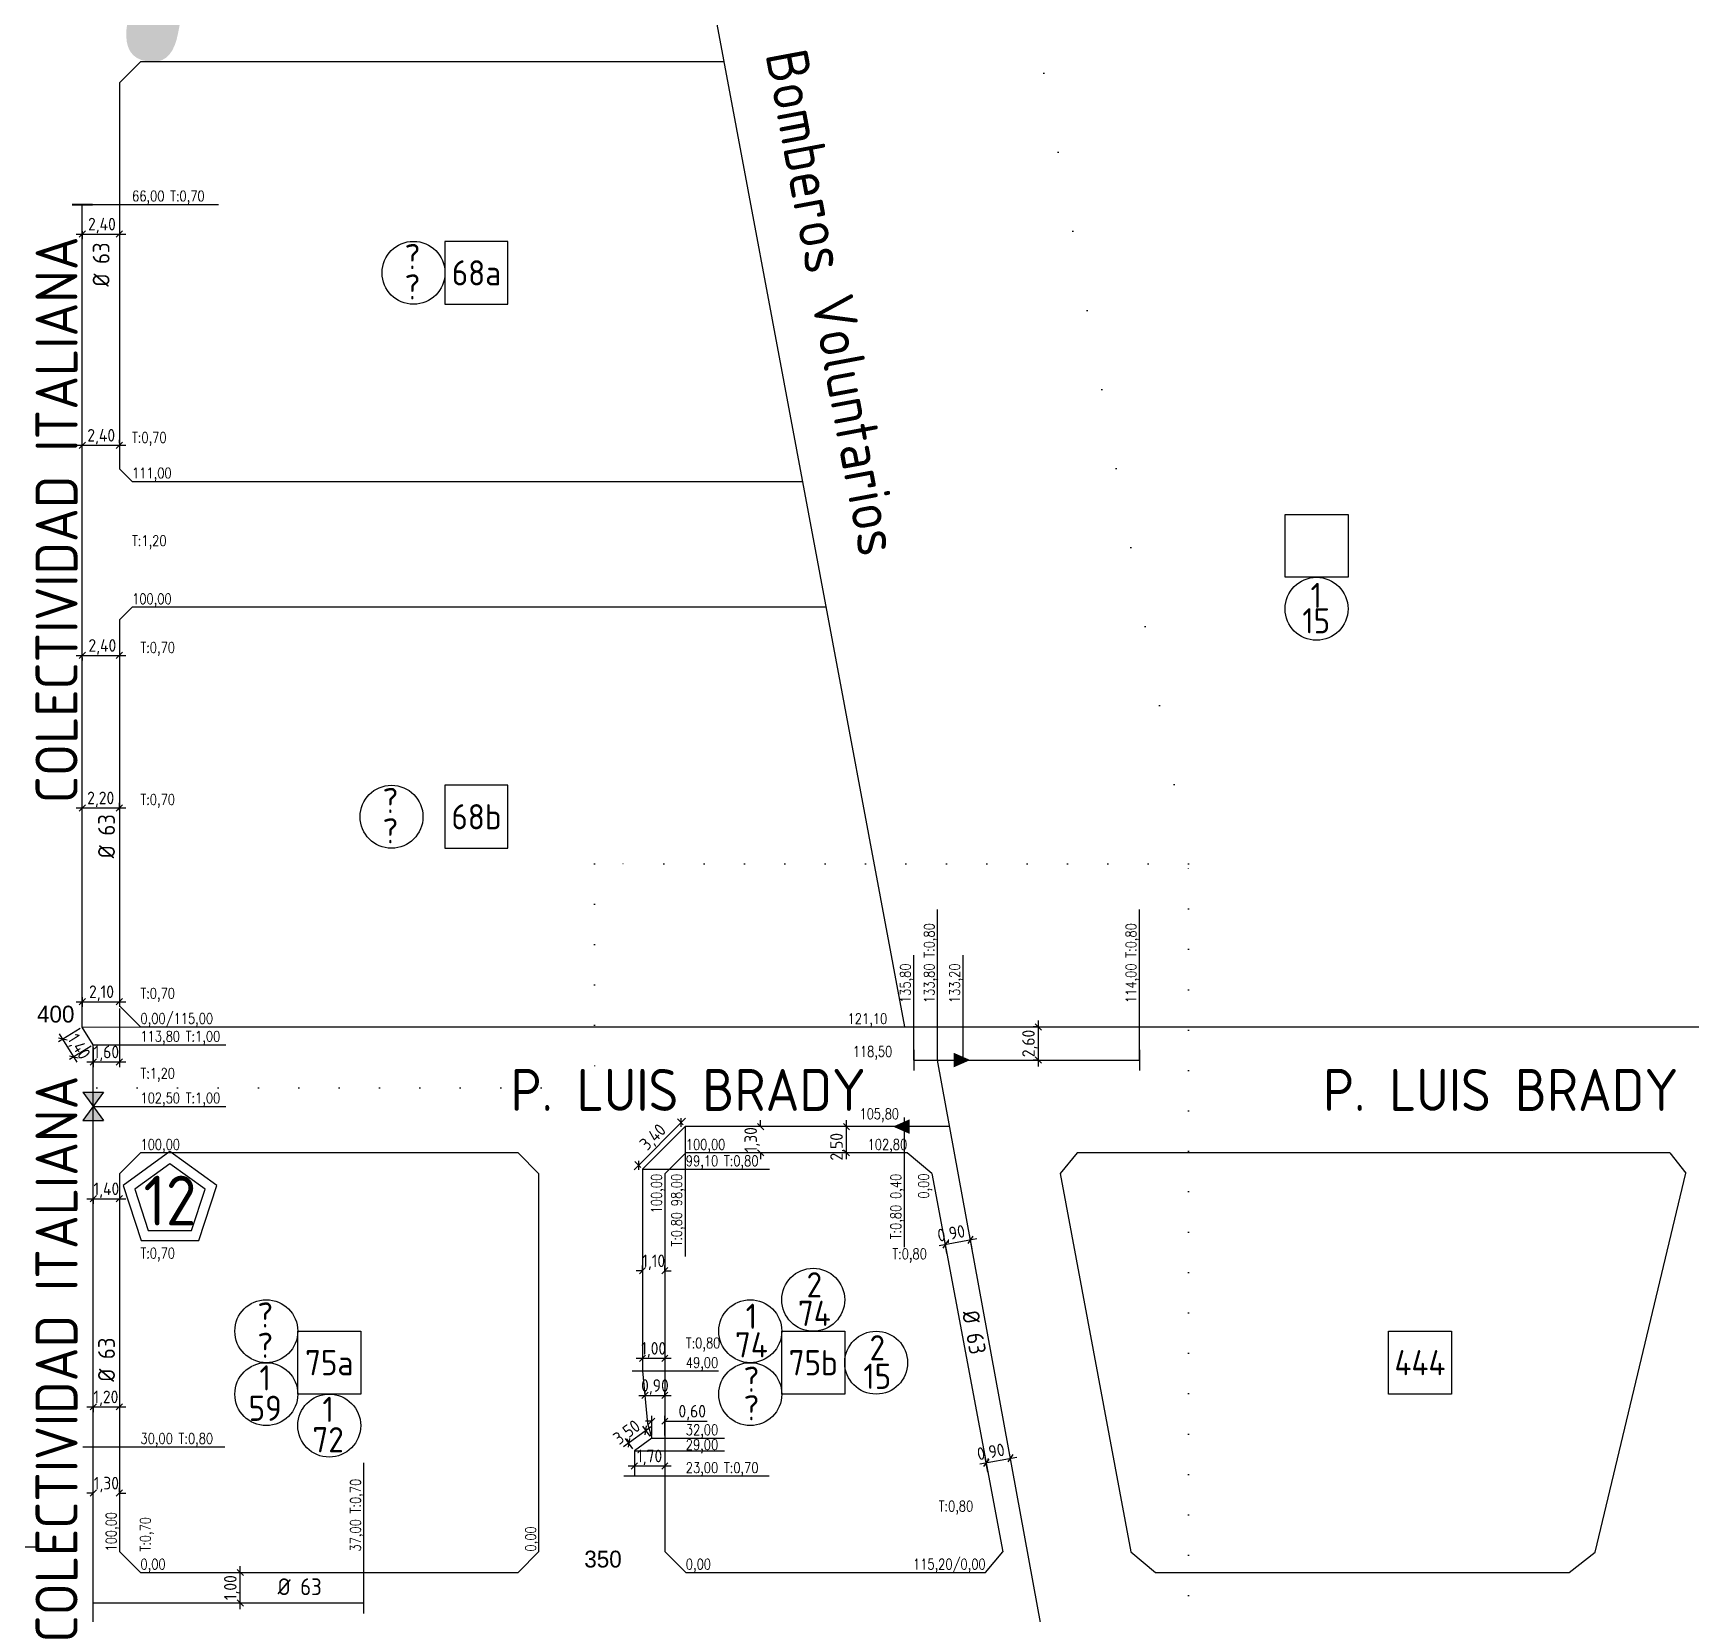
# Model space of a CAD drawing. Extents: x -48 to 13651, y -112 to 3468.
# Drawn here: x 3311.7 to 3706.8, y 1879.3 to 2256 of the extents above; entities that cross this region are included whole.
import ezdxf
from ezdxf.enums import TextEntityAlignment as Align

# ---------------------------------------------------------------- set-up
doc = ezdxf.new("R2010")
doc.units = 0
doc.header["$LTSCALE"] = 6
doc.header["$MEASUREMENT"] = 0
doc.linetypes.add('DOT2', pattern=[3.175, 0, -3.175])
doc.layers.get('0').update_dxf_attribs({"linetype": 'CONTINUOUS'})
doc.layers.get('DEFPOINTS').update_dxf_attribs({"linetype": 'CONTINUOUS'})
for name, color, linetype in [('A50', 40, 'CONTINUOUS'), ('AMPLIACIONES', 2, 'CONTINUOUS'), ('AMPLIACIONES-NUEVAS', 41, 'CONTINUOUS'), ('CAS', 7, 'CONTINUOUS'), ('Caño 110mm', 170, 'CONTINUOUS'), ('Cotas', 7, 'CONTINUOUS'), ('MANZANAS', 7, 'CONTINUOUS'), ('NOMB_CALLES', 4, 'CONTINUOUS'), ('NUMCASA', 12, 'CONTINUOUS'), ('NUMERO-CROQUIS', 13, 'CONTINUOUS'), ('NUMERO-MANZANA', 4, 'CONTINUOUS'), ('PROGRESIVA', 60, 'CONTINUOUS'), ('RADIO', 4, 'DOT2'), ('REDUCCIONES', 13, 'CONTINUOUS'), ('TXTDIAMETRO', 7, 'CONTINUOUS'), ('VALVULAS', 20, 'CONTINUOUS')]:
    doc.layers.add(name, color=color, linetype=linetype)
doc.layers.add('ATENCION', color=7, linetype='CONTINUOUS', plot=False)
doc.styles.add('ABADIMTCONDE', font='isocp.shx')
doc.styles.add('GEOSLAB703LTBT', font='isocp.shx', dxfattribs={"width": 0.9, "height": 8})
doc.styles.add('GOTHICE', font='GOTHICE.shx', dxfattribs={"height": 0.6})
doc.styles.add('ROMANS', font='romans.shx', dxfattribs={"width": 0.8, "height": 2.5})
doc.dimstyles.new('COTA02', dxfattribs={"dimtxt": 3, "dimasz": 1.5, "dimexe": 1.25, "dimexo": 0.625, "dimgap": 0.3, "dimtad": 1, "dimtoh": 1, "dimdsep": 46, "dimlunit": 6, "dimtxsty": 'ABADIMTCONDE', "dimblk1": 'OBLIQUE', "dimblk2": 'OBLIQUE', "dimsah": 1, "dimcen": 2.5, "dimdle": 1.5, "dimclrd": 60, "dimclre": 60, "dimclrt": 256, "dimadec": 0, "dimazin": 0, "dimtfac": 1, "dimtix": 1, "dimtofl": 0, "dimtmove": 0, "dimatfit": 0, "dimldrblk": 'OBLIQUE', "dimfxl": 1, "dimtolj": 1, "dimtzin": 0, "dimarcsym": 0})

# ---------------------------------------------------------------- blocks, each defined once
blk = doc.blocks.new('CUPLARED')
at = {"layer": 'REDUCCIONES'}
blk.add_lwpolyline([(4, 0, 0, 3.5, 0), (0, 0, 3.5, 3.5, 0)], format="xyseb", dxfattribs=at)
blk = doc.blocks.new('D63')
at = {"layer": 'TXTDIAMETRO', "color": 7, "ltscale": 0.1, "style": 'ABADIMTCONDE'}
blk.add_text('Ø 63', height=4, dxfattribs=at).set_placement((0, 0), align=Align.MIDDLE)
blk = doc.blocks.new('_OBLIQUE')
at = {"color": 0, "linetype": 'ByBlock'}
blk.add_line((-0.5, -0.5), (0.5, 0.5), dxfattribs=at)
blk = doc.blocks.new('*D1332')
at = {"layer": 'DEFPOINTS', "color": 0, "transparency": 16777216}
for p in [(3551.29, 2019.15), (3551.89, 2019.15), (3551.89, 2011.26)]:
    blk.add_point(p, dxfattribs=at)
at = {"layer": 'PROGRESIVA', "color": 60, "lineweight": -2, "transparency": 16777216}
for p, q in [((3551.29, 2009.76), (3551.29, 2020.65)), ((3551.27, 2019.15), (3550.04, 2019.15)), ((3551.27, 2011.26), (3550.04, 2011.26))]:
    blk.add_line(p, q, dxfattribs=at)
at = {"layer": 'PROGRESIVA', "color": 60, "lineweight": -2, "transparency": 16777216, "xscale": 1.5, "yscale": 1.5, "zscale": 1.5}
for p, rotation in [((3551.29, 2019.15), 90), ((3551.29, 2011.26), 270)]:
    blk.add_blockref('_OBLIQUE', p, dxfattribs=dict(at, rotation=rotation))
at = {"layer": 'PROGRESIVA', "transparency": 16777216, "insert": (3549.26, 2015.2), "char_height": 3, "attachment_point": 5, "rotation": 90, "style": 'ABADIMTCONDE'}
blk.add_mtext('\\A1;2,60', dxfattribs=at)
blk = doc.blocks.new('*D1333')
at = {"layer": 'DEFPOINTS', "color": 0, "transparency": 16777216}
for p in [(3544.64, 1916.36), (3545.17, 1913.48), (3539.35, 1912.41)]:
    blk.add_point(p, dxfattribs=at)
at = {"layer": 'PROGRESIVA', "color": 60, "lineweight": -2, "transparency": 16777216}
for p, q in [((3537.35, 1915.03), (3546.11, 1916.63)), ((3539.24, 1913.03), (3538.6, 1916.53)), ((3545.05, 1914.09), (3544.41, 1917.59))]:
    blk.add_line(p, q, dxfattribs=at)
at = {"layer": 'PROGRESIVA', "color": 60, "lineweight": -2, "transparency": 16777216, "xscale": 1.5, "yscale": 1.5, "zscale": 1.5}
for p, rotation in [((3544.64, 1916.36), 10.37720282394019), ((3538.83, 1915.3), 190.3772028239402)]:
    blk.add_blockref('_OBLIQUE', p, dxfattribs=dict(at, rotation=rotation))
at = {"layer": 'PROGRESIVA', "transparency": 16777216, "insert": (3540, 1917.57), "char_height": 3, "attachment_point": 5, "rotation": 10.3772, "style": 'ABADIMTCONDE'}
blk.add_mtext('\\A1;0,90', dxfattribs=at)
blk = doc.blocks.new('*D1334')
at = {"layer": 'DEFPOINTS', "color": 0, "transparency": 16777216}
for p in [(3535.1, 1968.43), (3529.6, 1964.55), (3535.61, 1965.65)]:
    blk.add_point(p, dxfattribs=at)
at = {"layer": 'PROGRESIVA', "color": 60, "lineweight": -2, "transparency": 16777216}
for p, q in [((3527.61, 1967.05), (3536.58, 1968.7)), ((3529.48, 1965.16), (3528.86, 1968.55)), ((3535.5, 1966.27), (3534.88, 1969.66))]:
    blk.add_line(p, q, dxfattribs=at)
at = {"layer": 'PROGRESIVA', "color": 60, "lineweight": -2, "transparency": 16777216, "xscale": 1.5, "yscale": 1.5, "zscale": 1.5}
for p, rotation in [((3529.09, 1967.32), 190.377202823946), ((3535.1, 1968.43), 10.37720282394603)]:
    blk.add_blockref('_OBLIQUE', p, dxfattribs=dict(at, rotation=rotation))
at = {"layer": 'PROGRESIVA', "transparency": 16777216, "insert": (3530.55, 1969.65), "char_height": 3, "attachment_point": 5, "rotation": 10.3772, "style": 'ABADIMTCONDE'}
blk.add_mtext('\\A1;0,90', dxfattribs=at)
blk = doc.blocks.new('*D1535')
at = {"layer": 'DEFPOINTS', "color": 0, "transparency": 16777216}
for p in [(3325.98, 1907.69), (3332.23, 1908.07), (3332.23, 1907.69)]:
    blk.add_point(p, dxfattribs=at)
at = {"layer": 'PROGRESIVA', "color": 60, "lineweight": -2, "transparency": 16777216}
for p, q in [((3325.98, 1908.31), (3325.98, 1909.32)), ((3332.23, 1908.31), (3332.23, 1909.32)), ((3325.98, 1908.07), (3324.48, 1908.07)), ((3332.23, 1908.07), (3333.73, 1908.07))]:
    blk.add_line(p, q, dxfattribs=at)
at = {"layer": 'PROGRESIVA', "color": 60, "lineweight": -2, "transparency": 16777216, "xscale": 1.5, "yscale": 1.5, "zscale": 1.5}
blk.add_blockref('_OBLIQUE', (3325.98, 1908.07), dxfattribs=at)
at = {"layer": 'PROGRESIVA', "color": 60, "lineweight": -2, "transparency": 16777216, "xscale": 1.5, "yscale": 1.5, "zscale": 1.5, "rotation": 180}
blk.add_blockref('_OBLIQUE', (3332.23, 1908.07), dxfattribs=at)
at = {"layer": 'PROGRESIVA', "transparency": 16777216, "insert": (3329.11, 1910.09), "char_height": 3, "attachment_point": 5, "style": 'ABADIMTCONDE'}
blk.add_mtext('\\A1;1,30', dxfattribs=at)
blk = doc.blocks.new('*D1566')
at = {"layer": 'DEFPOINTS', "color": 0, "transparency": 16777216}
for p in [(3360.06, 1889.15), (3361.02, 1889.15), (3360.06, 1881.91)]:
    blk.add_point(p, dxfattribs=at)
at = {"layer": 'PROGRESIVA', "color": 60, "lineweight": -2, "transparency": 16777216}
for p, q in [((3360.69, 1889.15), (3362.27, 1889.15)), ((3361.02, 1880.41), (3361.02, 1890.65)), ((3360.69, 1881.91), (3362.27, 1881.91))]:
    blk.add_line(p, q, dxfattribs=at)
at = {"layer": 'PROGRESIVA', "color": 60, "lineweight": -2, "transparency": 16777216, "xscale": 1.5, "yscale": 1.5, "zscale": 1.5}
for p, rotation in [((3361.02, 1889.15), 90), ((3361.02, 1881.91), 270)]:
    blk.add_blockref('_OBLIQUE', p, dxfattribs=dict(at, rotation=rotation))
at = {"layer": 'PROGRESIVA', "transparency": 16777216, "insert": (3359, 1885.53), "char_height": 3, "attachment_point": 5, "rotation": 90, "style": 'ABADIMTCONDE'}
blk.add_mtext('\\A1;1,00', dxfattribs=at)
blk = doc.blocks.new('*D1574')
at = {"layer": 'DEFPOINTS', "color": 0, "transparency": 16777216}
for p in [(3466.09, 1996.37), (3467.06, 1995.4), (3456.91, 1985.23)]:
    blk.add_point(p, dxfattribs=at)
at = {"layer": 'PROGRESIVA', "color": 60, "lineweight": -2, "transparency": 16777216}
for p, q in [((3454.88, 1985.13), (3467.15, 1997.43)), ((3466.61, 1995.84), (3465.21, 1997.25)), ((3456.47, 1985.67), (3455.06, 1987.08))]:
    blk.add_line(p, q, dxfattribs=at)
at = {"layer": 'PROGRESIVA', "color": 60, "lineweight": -2, "transparency": 16777216, "xscale": 1.5, "yscale": 1.5, "zscale": 1.5}
for p, rotation in [((3466.09, 1996.37), 45.06364973791503), ((3455.94, 1986.19), 225.0636497379151)]:
    blk.add_blockref('_OBLIQUE', p, dxfattribs=dict(at, rotation=rotation))
at = {"layer": 'PROGRESIVA', "transparency": 16777216, "insert": (3459.58, 1992.71), "char_height": 3, "attachment_point": 5, "rotation": 45.0636, "style": 'ABADIMTCONDE'}
blk.add_mtext('\\A1;3,40', dxfattribs=at)
blk = doc.blocks.new('*D1575')
at = {"layer": 'DEFPOINTS', "color": 0, "transparency": 16777216}
for p in [(3485.07, 1995.4), (3485.6, 1995.4), (3485.6, 1989.15)]:
    blk.add_point(p, dxfattribs=at)
at = {"layer": 'PROGRESIVA', "color": 60, "lineweight": -2, "transparency": 16777216}
for p, q in [((3485.07, 1995.4), (3485.07, 1996.9)), ((3484.98, 1995.4), (3483.82, 1995.4)), ((3484.98, 1989.15), (3483.82, 1989.15)), ((3485.07, 1989.15), (3485.07, 1987.65))]:
    blk.add_line(p, q, dxfattribs=at)
at = {"layer": 'PROGRESIVA', "color": 60, "lineweight": -2, "transparency": 16777216, "xscale": 1.5, "yscale": 1.5, "zscale": 1.5}
for p, rotation in [((3485.07, 1995.4), 270), ((3485.07, 1989.15), 90)]:
    blk.add_blockref('_OBLIQUE', p, dxfattribs=dict(at, rotation=rotation))
at = {"layer": 'PROGRESIVA', "transparency": 16777216, "insert": (3483.04, 1992.27), "char_height": 3, "attachment_point": 5, "rotation": 90, "style": 'ABADIMTCONDE'}
blk.add_mtext('\\A1;1,30', dxfattribs=at)
blk = doc.blocks.new('*D1576')
at = {"layer": 'DEFPOINTS', "color": 0, "transparency": 16777216}
for p in [(3505.53, 1995.4), (3509.39, 1995.4), (3509.39, 1989.15)]:
    blk.add_point(p, dxfattribs=at)
at = {"layer": 'PROGRESIVA', "color": 60, "lineweight": -2, "transparency": 16777216}
for p, q in [((3505.53, 1987.65), (3505.53, 1996.9)), ((3508.77, 1995.4), (3504.28, 1995.4)), ((3508.77, 1989.15), (3504.28, 1989.15))]:
    blk.add_line(p, q, dxfattribs=at)
at = {"layer": 'PROGRESIVA', "color": 60, "lineweight": -2, "transparency": 16777216, "xscale": 1.5, "yscale": 1.5, "zscale": 1.5}
for p, rotation in [((3505.53, 1995.4), 90), ((3505.53, 1989.15), 270)]:
    blk.add_blockref('_OBLIQUE', p, dxfattribs=dict(at, rotation=rotation))
at = {"layer": 'PROGRESIVA', "transparency": 16777216, "insert": (3503.5, 1990.6), "char_height": 3, "attachment_point": 5, "rotation": 90, "style": 'ABADIMTCONDE'}
blk.add_mtext('\\A1;2,50', dxfattribs=at)
blk = doc.blocks.new('*D1577')
at = {"layer": 'DEFPOINTS', "color": 0, "transparency": 16777216}
for p in [(3456.91, 1960.37), (3462.23, 1961.04), (3462.23, 1960.37)]:
    blk.add_point(p, dxfattribs=at)
at = {"layer": 'PROGRESIVA', "color": 60, "lineweight": -2, "transparency": 16777216}
for p, q in [((3456.91, 1961.04), (3455.41, 1961.04)), ((3456.91, 1960.99), (3456.91, 1962.29)), ((3462.23, 1960.99), (3462.23, 1962.29)), ((3462.23, 1961.04), (3463.73, 1961.04))]:
    blk.add_line(p, q, dxfattribs=at)
at = {"layer": 'PROGRESIVA', "color": 60, "lineweight": -2, "transparency": 16777216, "xscale": 1.5, "yscale": 1.5, "zscale": 1.5}
blk.add_blockref('_OBLIQUE', (3456.91, 1961.04), dxfattribs=at)
at = {"layer": 'PROGRESIVA', "color": 60, "lineweight": -2, "transparency": 16777216, "xscale": 1.5, "yscale": 1.5, "zscale": 1.5, "rotation": 180}
blk.add_blockref('_OBLIQUE', (3462.23, 1961.04), dxfattribs=at)
at = {"layer": 'PROGRESIVA', "transparency": 16777216, "insert": (3459.57, 1963.06), "char_height": 3, "attachment_point": 5, "style": 'ABADIMTCONDE'}
blk.add_mtext('\\A1;1,10', dxfattribs=at)
blk = doc.blocks.new('*D1808')
at = {"layer": 'DEFPOINTS', "color": 0, "transparency": 16777216}
for p in [(3456.91, 1942.04), (3462.23, 1942.04), (3462.23, 1940.19)]:
    blk.add_point(p, dxfattribs=at)
at = {"layer": 'PROGRESIVA', "color": 60, "lineweight": -2, "transparency": 16777216}
for p, q in [((3456.91, 1941.41), (3456.91, 1938.94)), ((3462.23, 1941.41), (3462.23, 1938.94)), ((3455.41, 1940.19), (3463.73, 1940.19))]:
    blk.add_line(p, q, dxfattribs=at)
at = {"layer": 'PROGRESIVA', "color": 60, "lineweight": -2, "transparency": 16777216, "xscale": 1.5, "yscale": 1.5, "zscale": 1.5, "rotation": 180}
blk.add_blockref('_OBLIQUE', (3456.91, 1940.19), dxfattribs=at)
at = {"layer": 'PROGRESIVA', "color": 60, "lineweight": -2, "transparency": 16777216, "xscale": 1.5, "yscale": 1.5, "zscale": 1.5}
blk.add_blockref('_OBLIQUE', (3462.23, 1940.19), dxfattribs=at)
at = {"layer": 'PROGRESIVA', "transparency": 16777216, "insert": (3459.57, 1942.21), "char_height": 3, "attachment_point": 5, "style": 'ABADIMTCONDE'}
blk.add_mtext('\\A1;1,00', dxfattribs=at)
blk = doc.blocks.new('*D1809')
at = {"layer": 'DEFPOINTS', "color": 0, "transparency": 16777216}
for p in [(3457.51, 1930.65), (3462.23, 1931.33), (3462.23, 1930.65)]:
    blk.add_point(p, dxfattribs=at)
at = {"layer": 'PROGRESIVA', "color": 60, "lineweight": -2, "transparency": 16777216}
for p, q in [((3457.51, 1931.28), (3457.51, 1932.58)), ((3462.23, 1931.28), (3462.23, 1932.58)), ((3456.01, 1931.33), (3463.73, 1931.33))]:
    blk.add_line(p, q, dxfattribs=at)
at = {"layer": 'PROGRESIVA', "color": 60, "lineweight": -2, "transparency": 16777216, "xscale": 1.5, "yscale": 1.5, "zscale": 1.5, "rotation": 180}
blk.add_blockref('_OBLIQUE', (3457.51, 1931.33), dxfattribs=at)
at = {"layer": 'PROGRESIVA', "color": 60, "lineweight": -2, "transparency": 16777216, "xscale": 1.5, "yscale": 1.5, "zscale": 1.5}
blk.add_blockref('_OBLIQUE', (3462.23, 1931.33), dxfattribs=at)
at = {"layer": 'PROGRESIVA', "transparency": 16777216, "insert": (3459.87, 1933.35), "char_height": 3, "attachment_point": 5, "style": 'ABADIMTCONDE'}
blk.add_mtext('\\A1;0,90', dxfattribs=at)
blk = doc.blocks.new('*D1810')
at = {"layer": 'DEFPOINTS', "color": 0, "transparency": 16777216}
for p in [(3454.99, 1915.15), (3462.23, 1915.31), (3462.23, 1914.54)]:
    blk.add_point(p, dxfattribs=at)
at = {"layer": 'PROGRESIVA', "color": 60, "lineweight": -2, "transparency": 16777216}
for p, q in [((3453.49, 1914.54), (3463.73, 1914.54)), ((3454.99, 1914.52), (3454.99, 1913.29)), ((3462.23, 1914.68), (3462.23, 1913.29))]:
    blk.add_line(p, q, dxfattribs=at)
at = {"layer": 'PROGRESIVA', "color": 60, "lineweight": -2, "transparency": 16777216, "xscale": 1.5, "yscale": 1.5, "zscale": 1.5, "rotation": 180}
blk.add_blockref('_OBLIQUE', (3454.99, 1914.54), dxfattribs=at)
at = {"layer": 'PROGRESIVA', "color": 60, "lineweight": -2, "transparency": 16777216, "xscale": 1.5, "yscale": 1.5, "zscale": 1.5}
blk.add_blockref('_OBLIQUE', (3462.23, 1914.54), dxfattribs=at)
at = {"layer": 'PROGRESIVA', "transparency": 16777216, "insert": (3458.61, 1916.56), "char_height": 3, "attachment_point": 5, "style": 'ABADIMTCONDE'}
blk.add_mtext('\\A1;1,70', dxfattribs=at)
blk = doc.blocks.new('*D1833')
at = {"layer": 'DEFPOINTS', "color": 0, "transparency": 16777216}
for p in [(3457.73, 1923.03), (3459.1, 1921.15), (3454.99, 1918.15)]:
    blk.add_point(p, dxfattribs=at)
at = {"layer": 'PROGRESIVA', "color": 60, "lineweight": -2, "transparency": 16777216}
for p, q in [((3452.41, 1919.14), (3458.94, 1923.91)), ((3454.63, 1918.65), (3452.88, 1921.04)), ((3458.73, 1921.65), (3456.99, 1924.04))]:
    blk.add_line(p, q, dxfattribs=at)
at = {"layer": 'PROGRESIVA', "color": 60, "lineweight": -2, "transparency": 16777216, "xscale": 1.5, "yscale": 1.5, "zscale": 1.5}
for p, rotation in [((3453.62, 1920.03), 216.1571908130331), ((3457.73, 1923.03), 36.15719081303309)]:
    blk.add_blockref('_OBLIQUE', p, dxfattribs=dict(at, rotation=rotation))
at = {"layer": 'PROGRESIVA', "transparency": 16777216, "insert": (3453.32, 1922.32), "char_height": 3, "attachment_point": 5, "rotation": 36.1572, "style": 'ABADIMTCONDE'}
blk.add_mtext('\\A1;3,50', dxfattribs=at)
blk = doc.blocks.new('*D1834')
at = {"layer": 'DEFPOINTS', "color": 0, "transparency": 16777216}
for p in [(3462.23, 1925.21), (3459.1, 1921.15), (3462.23, 1921.15)]:
    blk.add_point(p, dxfattribs=at)
at = {"layer": 'PROGRESIVA', "color": 60, "lineweight": -2, "transparency": 16777216}
for p, q in [((3459.1, 1925.21), (3457.6, 1925.21)), ((3459.1, 1921.77), (3459.1, 1926.46)), ((3462.23, 1921.77), (3462.23, 1926.46)), ((3462.23, 1925.21), (3472.29, 1925.21))]:
    blk.add_line(p, q, dxfattribs=at)
at = {"layer": 'PROGRESIVA', "color": 60, "lineweight": -2, "transparency": 16777216, "xscale": 1.5, "yscale": 1.5, "zscale": 1.5}
blk.add_blockref('_OBLIQUE', (3459.1, 1925.21), dxfattribs=at)
at = {"layer": 'PROGRESIVA', "color": 60, "lineweight": -2, "transparency": 16777216, "xscale": 1.5, "yscale": 1.5, "zscale": 1.5, "rotation": 180}
blk.add_blockref('_OBLIQUE', (3462.23, 1925.21), dxfattribs=at)
at = {"layer": 'PROGRESIVA', "transparency": 16777216, "insert": (3468.76, 1927.23), "char_height": 3, "attachment_point": 5, "style": 'ABADIMTCONDE'}
blk.add_mtext('\\A1;0,60', dxfattribs=at)
blk = doc.blocks.new('*D1842')
at = {"layer": 'DEFPOINTS', "color": 0, "transparency": 16777216}
for p in [(3325.98, 1929.08), (3332.23, 1929.08), (3332.23, 1928.62)]:
    blk.add_point(p, dxfattribs=at)
at = {"layer": 'PROGRESIVA', "color": 60, "lineweight": -2, "transparency": 16777216}
for p, q in [((3324.48, 1928.62), (3333.73, 1928.62)), ((3325.98, 1928.46), (3325.98, 1927.37)), ((3332.23, 1928.46), (3332.23, 1927.37))]:
    blk.add_line(p, q, dxfattribs=at)
at = {"layer": 'PROGRESIVA', "color": 60, "lineweight": -2, "transparency": 16777216, "xscale": 1.5, "yscale": 1.5, "zscale": 1.5, "rotation": 180}
blk.add_blockref('_OBLIQUE', (3325.98, 1928.62), dxfattribs=at)
at = {"layer": 'PROGRESIVA', "color": 60, "lineweight": -2, "transparency": 16777216, "xscale": 1.5, "yscale": 1.5, "zscale": 1.5}
blk.add_blockref('_OBLIQUE', (3332.23, 1928.62), dxfattribs=at)
at = {"layer": 'PROGRESIVA', "transparency": 16777216, "insert": (3328.99, 1930.64), "char_height": 3, "attachment_point": 5, "style": 'ABADIMTCONDE'}
blk.add_mtext('\\A1;1,20', dxfattribs=at)
blk = doc.blocks.new('*D1843')
at = {"layer": 'DEFPOINTS', "color": 0, "transparency": 16777216}
for p in [(3325.98, 1979.06), (3332.23, 1979.06), (3332.23, 1978.21)]:
    blk.add_point(p, dxfattribs=at)
at = {"layer": 'PROGRESIVA', "color": 60, "lineweight": -2, "transparency": 16777216}
for p, q in [((3324.48, 1978.21), (3333.73, 1978.21)), ((3325.98, 1978.44), (3325.98, 1976.96)), ((3332.23, 1978.44), (3332.23, 1976.96))]:
    blk.add_line(p, q, dxfattribs=at)
at = {"layer": 'PROGRESIVA', "color": 60, "lineweight": -2, "transparency": 16777216, "xscale": 1.5, "yscale": 1.5, "zscale": 1.5, "rotation": 180}
blk.add_blockref('_OBLIQUE', (3325.98, 1978.21), dxfattribs=at)
at = {"layer": 'PROGRESIVA', "color": 60, "lineweight": -2, "transparency": 16777216, "xscale": 1.5, "yscale": 1.5, "zscale": 1.5}
blk.add_blockref('_OBLIQUE', (3332.23, 1978.21), dxfattribs=at)
at = {"layer": 'PROGRESIVA', "transparency": 16777216, "insert": (3329.11, 1980.23), "char_height": 3, "attachment_point": 5, "style": 'ABADIMTCONDE'}
blk.add_mtext('\\A1;1,40', dxfattribs=at)
blk = doc.blocks.new('VALV')
at = {"layer": 'VALVULAS'}
h = blk.add_hatch(color=256, dxfattribs=at)
h.paths.add_polyline_path([(-2.48, 3.4), (0, 0), (2.48, 3.4)])
h.paths.add_polyline_path([(0, 0), (-2.48, -3.4), (2.48, -3.4)])
for p, q in [((-2.48, 3.4), (2.48, 3.4)), ((-2.48, 3.4), (2.48, -3.4)), ((2.48, 3.4), (-2.48, -3.4)), ((-2.48, -3.4), (2.48, -3.4))]:
    blk.add_line(p, q, dxfattribs=at)
blk = doc.blocks.new('*D1844')
at = {"layer": 'DEFPOINTS', "color": 0, "transparency": 16777216}
for p in [(3318.76, 2016.26), (3323.37, 2019.12), (3325.98, 2014.9)]:
    blk.add_point(p, dxfattribs=at)
at = {"layer": 'PROGRESIVA', "color": 60, "lineweight": -2, "transparency": 16777216}
for p, q in [((3322.84, 2018.79), (3317.69, 2015.61)), ((3322.16, 2010.77), (3317.97, 2017.54)), ((3325.45, 2014.57), (3320.31, 2011.38))]:
    blk.add_line(p, q, dxfattribs=at)
at = {"layer": 'PROGRESIVA', "color": 60, "lineweight": -2, "transparency": 16777216, "xscale": 1.5, "yscale": 1.5, "zscale": 1.5}
for p, rotation in [((3318.76, 2016.26), 121.7529128457476), ((3321.37, 2012.04), 301.7529128457476)]:
    blk.add_blockref('_OBLIQUE', p, dxfattribs=dict(at, rotation=rotation))
at = {"layer": 'PROGRESIVA', "transparency": 16777216, "insert": (3322.34, 2014.32), "char_height": 3, "attachment_point": 5, "rotation": 301.7529, "style": 'ABADIMTCONDE'}
blk.add_mtext('\\A1;1,40', dxfattribs=at)
blk = doc.blocks.new('*D1845')
at = {"layer": 'DEFPOINTS', "color": 0, "transparency": 16777216}
for p in [(3332.23, 2024.15), (3325.98, 2014.9), (3332.23, 2010.82)]:
    blk.add_point(p, dxfattribs=at)
at = {"layer": 'PROGRESIVA', "color": 60, "lineweight": -2, "transparency": 16777216}
for p, q in [((3332.23, 2023.52), (3332.23, 2009.57)), ((3325.98, 2014.27), (3325.98, 2009.57)), ((3324.48, 2010.82), (3333.73, 2010.82))]:
    blk.add_line(p, q, dxfattribs=at)
at = {"layer": 'PROGRESIVA', "color": 60, "lineweight": -2, "transparency": 16777216, "xscale": 1.5, "yscale": 1.5, "zscale": 1.5, "rotation": 180}
blk.add_blockref('_OBLIQUE', (3325.98, 2010.82), dxfattribs=at)
at = {"layer": 'PROGRESIVA', "color": 60, "lineweight": -2, "transparency": 16777216, "xscale": 1.5, "yscale": 1.5, "zscale": 1.5}
blk.add_blockref('_OBLIQUE', (3332.23, 2010.82), dxfattribs=at)
at = {"layer": 'PROGRESIVA', "transparency": 16777216, "insert": (3329.11, 2012.84), "char_height": 3, "attachment_point": 5, "style": 'ABADIMTCONDE'}
blk.add_mtext('\\A1;1,60', dxfattribs=at)
blk = doc.blocks.new('*D1846')
at = {"layer": 'DEFPOINTS', "color": 0, "transparency": 16777216}
for p in [(3323.37, 2026.9), (3332.23, 2026.9), (3332.23, 2025.16)]:
    blk.add_point(p, dxfattribs=at)
at = {"layer": 'PROGRESIVA', "color": 60, "lineweight": -2, "transparency": 16777216}
for p, q in [((3321.87, 2025.16), (3333.73, 2025.16)), ((3323.37, 2026.27), (3323.37, 2023.91)), ((3332.23, 2026.27), (3332.23, 2023.91))]:
    blk.add_line(p, q, dxfattribs=at)
at = {"layer": 'PROGRESIVA', "color": 60, "lineweight": -2, "transparency": 16777216, "xscale": 1.5, "yscale": 1.5, "zscale": 1.5, "rotation": 180}
blk.add_blockref('_OBLIQUE', (3323.37, 2025.16), dxfattribs=at)
at = {"layer": 'PROGRESIVA', "color": 60, "lineweight": -2, "transparency": 16777216, "xscale": 1.5, "yscale": 1.5, "zscale": 1.5}
blk.add_blockref('_OBLIQUE', (3332.23, 2025.16), dxfattribs=at)
at = {"layer": 'PROGRESIVA', "transparency": 16777216, "insert": (3327.95, 2027.19), "char_height": 3, "attachment_point": 5, "style": 'ABADIMTCONDE'}
blk.add_mtext('\\A1;2,10', dxfattribs=at)
blk = doc.blocks.new('CUADRADO')
at = {"layer": 'NUMERO-MANZANA', "linetype": 'Continuous'}
blk.add_lwpolyline([(-7.5, -7.5), (7.5, -7.5), (7.5, 7.5), (-7.5, 7.5)], close=True, dxfattribs=at)
blk = doc.blocks.new('*D1847')
at = {"layer": 'DEFPOINTS', "color": 0, "transparency": 16777216}
for p in [(3323.37, 2071), (3332.23, 2071.34), (3332.23, 2070.15)]:
    blk.add_point(p, dxfattribs=at)
at = {"layer": 'PROGRESIVA', "color": 60, "lineweight": -2, "transparency": 16777216}
for p, q in [((3321.87, 2071.34), (3333.73, 2071.34)), ((3323.37, 2071.63), (3323.37, 2072.59)), ((3332.23, 2070.77), (3332.23, 2072.59))]:
    blk.add_line(p, q, dxfattribs=at)
at = {"layer": 'PROGRESIVA', "color": 60, "lineweight": -2, "transparency": 16777216, "xscale": 1.5, "yscale": 1.5, "zscale": 1.5, "rotation": 180}
blk.add_blockref('_OBLIQUE', (3323.37, 2071.34), dxfattribs=at)
at = {"layer": 'PROGRESIVA', "color": 60, "lineweight": -2, "transparency": 16777216, "xscale": 1.5, "yscale": 1.5, "zscale": 1.5}
blk.add_blockref('_OBLIQUE', (3332.23, 2071.34), dxfattribs=at)
at = {"layer": 'PROGRESIVA', "transparency": 16777216, "insert": (3327.76, 2073.37), "char_height": 3, "attachment_point": 5, "style": 'ABADIMTCONDE'}
blk.add_mtext('\\A1;2,20', dxfattribs=at)
blk = doc.blocks.new('*D1848')
at = {"layer": 'DEFPOINTS', "color": 0, "transparency": 16777216}
for p in [(3323.37, 2107.83), (3332.23, 2107.83), (3332.23, 2107.68)]:
    blk.add_point(p, dxfattribs=at)
at = {"layer": 'PROGRESIVA', "color": 60, "lineweight": -2, "transparency": 16777216}
for p, q in [((3321.87, 2107.68), (3333.73, 2107.68)), ((3323.37, 2107.2), (3323.37, 2106.43)), ((3332.23, 2107.2), (3332.23, 2106.43))]:
    blk.add_line(p, q, dxfattribs=at)
at = {"layer": 'PROGRESIVA', "color": 60, "lineweight": -2, "transparency": 16777216, "xscale": 1.5, "yscale": 1.5, "zscale": 1.5, "rotation": 180}
blk.add_blockref('_OBLIQUE', (3323.37, 2107.68), dxfattribs=at)
at = {"layer": 'PROGRESIVA', "color": 60, "lineweight": -2, "transparency": 16777216, "xscale": 1.5, "yscale": 1.5, "zscale": 1.5}
blk.add_blockref('_OBLIQUE', (3332.23, 2107.68), dxfattribs=at)
at = {"layer": 'PROGRESIVA', "transparency": 16777216, "insert": (3328.15, 2109.71), "char_height": 3, "attachment_point": 5, "style": 'ABADIMTCONDE'}
blk.add_mtext('\\A1;2,40', dxfattribs=at)
blk = doc.blocks.new('Tapa')
at = {"layer": 'Cotas', "lineweight": 40, "ltscale": 3}
blk.add_line((-2.43, 0), (2.43, 0), dxfattribs=at)
blk = doc.blocks.new('*D1849')
at = {"layer": 'DEFPOINTS', "color": 0, "transparency": 16777216}
for p in [(3323.37, 2209.38), (3332.23, 2209.38), (3332.23, 2208.09)]:
    blk.add_point(p, dxfattribs=at)
at = {"layer": 'PROGRESIVA', "color": 60, "lineweight": -2, "transparency": 16777216}
for p, q in [((3321.87, 2208.09), (3333.73, 2208.09)), ((3323.37, 2208.75), (3323.37, 2206.84)), ((3332.23, 2208.75), (3332.23, 2206.84))]:
    blk.add_line(p, q, dxfattribs=at)
at = {"layer": 'PROGRESIVA', "color": 60, "lineweight": -2, "transparency": 16777216, "xscale": 1.5, "yscale": 1.5, "zscale": 1.5, "rotation": 180}
blk.add_blockref('_OBLIQUE', (3323.37, 2208.09), dxfattribs=at)
at = {"layer": 'PROGRESIVA', "color": 60, "lineweight": -2, "transparency": 16777216, "xscale": 1.5, "yscale": 1.5, "zscale": 1.5}
blk.add_blockref('_OBLIQUE', (3332.23, 2208.09), dxfattribs=at)
at = {"layer": 'PROGRESIVA', "transparency": 16777216, "insert": (3328.05, 2210.11), "char_height": 3, "attachment_point": 5, "style": 'ABADIMTCONDE'}
blk.add_mtext('\\A1;2,40', dxfattribs=at)
blk = doc.blocks.new('*D1850')
at = {"layer": 'DEFPOINTS', "color": 0, "transparency": 16777216}
for p in [(3323.37, 2157.61), (3332.23, 2157.77), (3332.23, 2157.61)]:
    blk.add_point(p, dxfattribs=at)
at = {"layer": 'PROGRESIVA', "color": 60, "lineweight": -2, "transparency": 16777216}
for p, q in [((3321.87, 2157.77), (3333.73, 2157.77)), ((3323.37, 2158.23), (3323.37, 2159.02)), ((3332.23, 2158.23), (3332.23, 2159.02))]:
    blk.add_line(p, q, dxfattribs=at)
at = {"layer": 'PROGRESIVA', "color": 60, "lineweight": -2, "transparency": 16777216, "xscale": 1.5, "yscale": 1.5, "zscale": 1.5, "rotation": 180}
blk.add_blockref('_OBLIQUE', (3323.37, 2157.77), dxfattribs=at)
at = {"layer": 'PROGRESIVA', "color": 60, "lineweight": -2, "transparency": 16777216, "xscale": 1.5, "yscale": 1.5, "zscale": 1.5}
blk.add_blockref('_OBLIQUE', (3332.23, 2157.77), dxfattribs=at)
at = {"layer": 'PROGRESIVA', "transparency": 16777216, "insert": (3327.88, 2159.79), "char_height": 3, "attachment_point": 5, "style": 'ABADIMTCONDE'}
blk.add_mtext('\\A1;2,40', dxfattribs=at)

msp = doc.modelspace()

# ---------------------------------------------------------------- linework, layer by layer
at = {"layer": 'A50', "ltscale": 0.1}
msp.add_line((3533.322, 2011.257), (3575.37, 2011.257), dxfattribs=at)
at = {"layer": 'A50'}
for p, q in [((3467.057, 1995.402), (3456.908, 1985.23)), ((3519.306, 1995.402), (3467.057, 1995.402)), ((3456.908, 1985.23), (3456.908, 1937.167)), ((3456.908, 1937.167), (3458.07, 1924.676)), ((3458.07, 1924.676), (3459.1, 1921.145)), ((3459.1, 1921.145), (3454.995, 1918.145)), ((3454.995, 1918.145), (3454.995, 1912.145))]:
    msp.add_line(p, q, dxfattribs=at)
at = {"layer": 'CAS', "ltscale": 0.1}
for p, q in [((3521.579, 2013.716), (3521.579, 2008.799)), ((3575.37, 2013.716), (3575.37, 2008.799)), ((3519.306, 1997.54), (3519.306, 1993.264)), ((3454.408, 1937.167), (3459.408, 1937.167)), ((3323.481, 1919.069), (3328.481, 1919.069)), ((3452.495, 1912.145), (3457.495, 1912.145)), ((3307.352, 1895.267), (3312.352, 1895.267)), ((3390.481, 1879.415), (3390.481, 1884.415))]:
    msp.add_line(p, q, dxfattribs=at)
at = {"layer": 'Caño 110mm'}
for p, q in [((3323.368, 2019.118), (3323.368, 2215.145)), ((3325.981, 2014.896), (3323.368, 2019.118)), ((3325.981, 2000.217), (3325.981, 2014.896)), ((3325.981, 1919.069), (3325.981, 2000.217)), ((3325.981, 1867.478), (3325.981, 1919.069)), ((3325.981, 1881.915), (3390.481, 1881.915))]:
    msp.add_line(p, q, dxfattribs=at)
at = {"layer": 'Caño 110mm', "ltscale": 0.1}
for p, q in [((3521.579, 2011.257), (3533.322, 2011.257)), ((3577.925, 1734.591), (3527.261, 2011.257)), ((3530.165, 1995.402), (3519.306, 1995.402))]:
    msp.add_line(p, q, dxfattribs=at)
at = {"layer": 'MANZANAS'}
for p, q in [((3330.362, 3029.145), (3519.379, 2019.145)), ((3337.234, 2249.145), (3332.234, 2244.145)), ((3476.335, 2249.145), (3337.234, 2249.145)), ((3332.234, 2244.145), (3332.234, 2152.145)), ((3335.234, 2149.145), (3332.234, 2152.145)), ((3335.234, 2149.145), (3495.05, 2149.145)), ((3332.234, 2116.145), (3335.234, 2119.145)), ((3500.664, 2119.145), (3335.234, 2119.145)), ((3332.234, 2116.145), (3332.234, 2024.145)), ((3332.234, 2024.145), (3337.234, 2019.145)), ((3337.234, 2019.145), (3709.016, 2019.145)), ((3337.234, 1989.145), (3332.234, 1984.145)), ((3427.234, 1989.145), (3337.234, 1989.145)), ((3432.234, 1984.145), (3427.234, 1989.145)), ((3467.234, 1989.145), (3462.234, 1984.145)), ((3519.993, 1989.145), (3467.234, 1989.145)), ((3525.913, 1984.231), (3519.993, 1989.145)), ((3560.514, 1989.145), (3556.434, 1984.231)), ((3701.813, 1989.145), (3560.514, 1989.145)), ((3701.813, 1989.145), (3705.646, 1984.283)), ((3332.234, 1984.145), (3332.234, 1894.145)), ((3432.234, 1894.145), (3432.234, 1984.145)), ((3462.234, 1984.145), (3462.234, 1894.145)), ((3525.913, 1984.231), (3542.788, 1894.06)), ((3556.434, 1984.231), (3573.309, 1894.06)), ((3683.973, 1894.007), (3705.646, 1984.283)), ((3337.234, 1889.145), (3332.234, 1894.145)), ((3432.234, 1894.145), (3427.234, 1889.145)), ((3462.234, 1894.145), (3467.234, 1889.145)), ((3538.707, 1889.145), (3542.788, 1894.06)), ((3573.309, 1894.06), (3579.228, 1889.145)), ((3677.805, 1889.145), (3683.973, 1894.007)), ((3337.234, 1889.145), (3427.234, 1889.145)), ((3467.234, 1889.145), (3538.707, 1889.145)), ((3579.228, 1889.145), (3677.805, 1889.145))]:
    msp.add_line(p, q, dxfattribs=at)
at = {"layer": 'NUMERO-CROQUIS'}
for centre in [(3402.325, 2198.851), (3617.581, 2118.789), (3397.078, 2069.24), (3497.602, 1954.145), (3367.234, 1946.645), (3482.602, 1946.645), (3512.602, 1939.145), (3367.234, 1931.645), (3482.602, 1931.645), (3382.234, 1924.145)]:
    msp.add_circle(centre, 7.5, dxfattribs=at)
at = {"layer": 'NUMERO-MANZANA'}
for points in [[(3610.081, 2141.289), (3625.081, 2141.289), (3625.081, 2126.289), (3610.081, 2126.289)], [(3374.734, 1946.645), (3389.734, 1946.645), (3389.734, 1931.645), (3374.734, 1931.645)], [(3490.102, 1946.645), (3505.102, 1946.645), (3505.102, 1931.645), (3490.102, 1931.645)], [(3634.734, 1946.645), (3649.734, 1946.645), (3649.734, 1931.645), (3634.734, 1931.645)]]:
    msp.add_lwpolyline(points, close=True, dxfattribs=at)
at = {"layer": 'PROGRESIVA'}
for p, q in [((3323.368, 2215.145), (3355.81, 2215.145)), ((3527.261, 2011.257), (3527.261, 2047.137)), ((3575.37, 2011.257), (3575.37, 2047.137)), ((3521.579, 2011.257), (3521.579, 2036.291)), ((3533.322, 2011.257), (3533.322, 2036.291)), ((3323.368, 2019.118), (3337.234, 2019.145)), ((3325.981, 2014.896), (3357.546, 2014.896)), ((3325.981, 2000.217), (3357.546, 2000.217)), ((3467.057, 1995.402), (3467.057, 1964.411)), ((3519.306, 1995.402), (3519.306, 1966.694)), ((3456.908, 1985.23), (3487.218, 1985.23)), ((3456.908, 1937.167), (3474.987, 1937.167)), ((3459.1, 1921.145), (3476.452, 1921.145)), ((3325.981, 1919.069), (3357.328, 1919.069)), ((3454.995, 1918.145), (3476.414, 1918.145)), ((3390.481, 1881.915), (3390.481, 1915.317)), ((3454.995, 1912.145), (3487.139, 1912.145))]:
    msp.add_line(p, q, dxfattribs=at)
at = {"layer": 'RADIO'}
msp.add_line((3587.086, 2058.053), (3359.805, 3298.193), dxfattribs=at)
at = {"layer": 'RADIO', "color": 4, "ltscale": 0.5}
for p, q in [((3587.086, 2058.053), (3445.498, 2058.053)), ((3445.498, 2058.053), (3445.498, 2004.644)), ((3587.086, 1874.021), (3587.086, 2058.053))]:
    msp.add_line(p, q, dxfattribs=at)
at = {"layer": 'RADIO', "ltscale": 0.5}
msp.add_line((2277.724, 2004.644), (3445.498, 2004.644), dxfattribs=at)
at = {"layer": 'VALVULAS'}
for points in [[(3344.263, 1989.496), (3333.11, 1981.393), (3337.37, 1968.282), (3351.156, 1968.282), (3355.416, 1981.393)], [(3344.263, 1986.564), (3335.898, 1980.487), (3339.093, 1970.653), (3349.432, 1970.653), (3352.627, 1980.487)]]:
    msp.add_lwpolyline(points, close=True, dxfattribs=at)

# ---------------------------------------------------------------- block references
at = {"layer": 'AMPLIACIONES', "ltscale": 0.1}
for p, rotation in [((3327.85, 2200.832), 90), ((3329.137, 2064.601), 90), ((3535.974, 1946.383), 280.5548228350887), ((3329.137, 1939.856), 90)]:
    msp.add_blockref('D63', p, dxfattribs=dict(at, rotation=rotation))
for name, p in [('CUADRADO', (3417.325, 2198.851)), ('CUADRADO', (3417.325, 2069.24)), ('CUPLARED', (3531.049, 2011.257)), ('D63', (3375.181, 1885.761))]:
    msp.add_blockref(name, p, dxfattribs=at)
at = {"layer": 'AMPLIACIONES-NUEVAS', "rotation": 180}
msp.add_blockref('CUPLARED', (3520.61, 1995.402), dxfattribs=at)
at = {"layer": 'PROGRESIVA'}
msp.add_blockref('Tapa', (3323.368, 2215.145), dxfattribs=at)
at = {"layer": 'VALVULAS'}
msp.add_blockref('VALV', (3325.981, 2000.217), dxfattribs=at)

# ---------------------------------------------------------------- texts
at = {"layer": 'ATENCION', "style": 'GEOSLAB703LTBT'}
for p in [(3317.234, 2072.445), (3317.234, 1872.445)]:
    msp.add_text('COLECTIVIDAD ITALIANA', height=10, rotation=90, dxfattribs=at).set_placement(p, align=Align.MIDDLE_LEFT)
for p in [(3425.47, 2004.145), (3619.141, 2004.145)]:
    msp.add_text('P. LUIS BRADY', height=10, dxfattribs=at).set_placement(p, align=Align.MIDDLE_LEFT)
at = {"layer": 'NOMB_CALLES', "style": 'GEOSLAB703LTBT'}
msp.add_text('Bomberos Voluntarios', height=10, rotation=280.6, dxfattribs=at).set_placement((3491.079, 2251.905), align=Align.MIDDLE_LEFT)
at = {"layer": 'NUMCASA', "color": 12, "linetype": 'Continuous', "style": 'GOTHICE'}
for s, p in [('400', (3317.031, 2019.008)), ('350', (3447.492, 1889.145))]:
    msp.add_text(s, height=4, dxfattribs=at).set_placement(p, align=Align.BOTTOM_CENTER)
at = {"layer": 'NUMERO-CROQUIS', "style": 'GEOSLAB703LTBT'}
for s, p in [('?', (3402.059, 2202.724)), ('?', (3402.059, 2195.49)), ('1', (3617.505, 2121.977)), ('15', (3617.505, 2115.935)), ('?', (3396.812, 2073.113)), ('?', (3396.812, 2065.879)), ('2', (3497.867, 1957.703)), ('?', (3366.967, 1950.519)), ('1', (3482.867, 1950.203)), ('74', (3497.867, 1950.904)), ('?', (3366.967, 1943.285)), ('74', (3482.867, 1943.404)), ('2', (3512.867, 1942.703)), ('1', (3366.967, 1935.519)), ('?', (3482.867, 1935.203)), ('15', (3512.867, 1935.904)), ('59', (3366.967, 1928.285)), ('1', (3381.967, 1928.019)), ('?', (3482.867, 1928.404)), ('72', (3381.967, 1920.785))]:
    msp.add_text(s, height=6, dxfattribs=at).set_placement(p, align=Align.MIDDLE)
at = {"layer": 'NUMERO-MANZANA', "style": 'GEOSLAB703LTBT'}
for s, p in [('68a', (3417.325, 2198.851)), ('68b', (3417.325, 2069.24)), ('75a', (3382.234, 1939.145)), ('75b', (3497.602, 1939.145)), ('444', (3642.234, 1939.145))]:
    msp.add_text(s, height=6, dxfattribs=at).set_placement(p, align=Align.MIDDLE)
at = {"layer": 'PROGRESIVA', "style": 'ROMANS', "width": 0.8}
for s, p in [('66,00 T:0,70', (3335.234, 2215.145)), ('T:0,70', (3335.234, 2157.607)), ('111,00', (3335.234, 2149.145)), ('T:1,20', (3335.234, 2133.017)), ('100,00', (3335.234, 2119.145)), ('T:0,70', (3337.234, 2107.56)), ('T:0,70', (3337.234, 2071.338)), ('T:0,70', (3337.234, 2025.139)), ('T:0,70', (3337.234, 2025.139)), ('0,00/115,00', (3337.234, 2019.145)), ('113,80 T:1,00', (3337.234, 2014.896)), ('T:1,20', (3337.234, 2006.079)), ('102,50 T:1,00', (3337.234, 2000.217)), ('100,00', (3337.234, 1989.145)), ('100,00', (3467.234, 1989.145)), ('99,10 T:0,80', (3467.234, 1985.23)), ('T:0,70', (3337.234, 1963.252)), ('T:0,80', (3467.234, 1941.832)), ('49,00', (3467.234, 1937.167)), ('32,00', (3467.234, 1921.145)), ('30,00 T:0,80', (3337.234, 1919.069)), ('29,00', (3467.234, 1917.612)), ('23,00 T:0,70', (3467.234, 1912.145)), ('0,00', (3337.234, 1889.145)), ('0,00', (3467.234, 1889.145))]:
    msp.add_text(s, height=2.5, dxfattribs=at).set_placement(p, align=Align.BOTTOM_LEFT)
for s, p in [('133,80 T:0,80', (3527.261, 2024.845)), ('114,00 T:0,80', (3575.37, 2024.845)), ('135,80', (3521.579, 2024.845)), ('133,20', (3533.322, 2024.845)), ('37,00 T:0,70', (3390.481, 1894.145)), ('100,00', (3332.234, 1894.145)), ('T:0,70', (3340.399, 1894.145)), ('0,00', (3432.234, 1894.145))]:
    msp.add_text(s, height=2.5, rotation=90, dxfattribs=at).set_placement(p, align=Align.BOTTOM_LEFT)
for s, p in [('121,10', (3515.242, 2019.137)), ('118,50', (3516.448, 2011.304)), ('105,80', (3518.056, 1996.441)), ('102,80', (3519.993, 1989.145)), ('T:0,80', (3524.688, 1963.067)), ('T:0,80', (3535.742, 1902.965)), ('115,20/0,00', (3538.707, 1889.145))]:
    msp.add_text(s, height=2.5, dxfattribs=at).set_placement(p, align=Align.BOTTOM_RIGHT)
for s, p in [('100,00', (3462.234, 1984.145)), ('T:0,80 98,00', (3467.057, 1984.145)), ('T:0,80 0,40', (3519.306, 1984.145)), ('0,00', (3525.913, 1984.231))]:
    msp.add_text(s, height=2.5, rotation=90, dxfattribs=at).set_placement(p, align=Align.BOTTOM_RIGHT)
at = {"layer": 'RADIO', "color": 4, "ltscale": 0.5, "style": 'GEOSLAB703LTBT', "width": 0.9}
msp.add_text('Radio Nº 7', height=146.295, dxfattribs=at).set_placement((2588.766, 2249.145))
at = {"layer": 'VALVULAS', "style": 'GEOSLAB703LTBT'}
msp.add_text('12', height=11.8591, dxfattribs=at).set_placement((3344.263, 1977.769), align=Align.MIDDLE)

# ---------------------------------------------------------------- dimensions: what is measured, and where the dimension line sits
at = {"layer": 'PROGRESIVA'}
for base, p1, p2, text, picture, middle in [((3332.234, 2208.088), (3323.368, 2209.378), (3332.234, 2209.378), '2,40', '*D1849', (3328.046, 2208.088)), ((3332.234, 2157.768), (3323.368, 2157.607), (3332.234, 2157.607), '2,40', '*D1850', (3327.884, 2157.768)), ((3332.234, 2107.681), (3323.368, 2107.826), (3332.234, 2107.826), '2,40', '*D1848', (3328.154, 2107.681)), ((3332.234, 2071.341), (3323.368, 2071.002), (3332.234, 2070.145), '2,20', '*D1847', (3327.763, 2071.341)), ((3332.234, 2025.16), (3323.368, 2026.895), (3332.234, 2026.895), '2,10', '*D1846', (3327.948, 2025.16)), ((3332.234, 2010.819), (3325.981, 2014.896), (3332.234, 2024.145), '1,60', '*D1845', (3329.107, 2010.819)), ((3332.234, 1978.206), (3325.981, 1979.064), (3332.234, 1979.064), '1,40', '*D1843', (3329.107, 1978.206)), ((3462.234, 1940.188), (3456.908, 1942.037), (3462.234, 1942.037), '1,00', '*D1808', (3459.571, 1940.188)), ((3332.234, 1928.616), (3325.981, 1929.082), (3332.234, 1929.082), '1,20', '*D1842', (3328.986, 1928.616)), ((3462.234, 1931.328), (3457.514, 1930.65), (3462.234, 1930.65), '0,90', '*D1809', (3459.874, 1931.328)), ((3462.234, 1925.207), (3459.1, 1921.145), (3462.234, 1921.145), '0,60', '*D1834', (3468.761, 1925.207)), ((3462.234, 1914.537), (3454.995, 1915.145), (3462.234, 1915.305), '1,70', '*D1810', (3458.614, 1914.537))]:
    dim = msp.add_linear_dim(base=base, p1=p1, p2=p2, text=text, dimstyle='COTA02', dxfattribs=at)
    dim.commit()
    dim.dimension.update_dxf_attribs({"geometry": picture, "text_midpoint": middle, "dimtype": 160})
for base, p1, p2, text, picture, middle in [((3551.288, 2019.145), (3551.891, 2011.257), (3551.891, 2019.145), '2,60', '*D1332', (3549.262, 2015.201)), ((3485.067, 1995.402), (3485.605, 1989.145), (3485.605, 1995.402), '1,30', '*D1575', (3483.042, 1992.274)), ((3361.021, 1889.145), (3360.062, 1881.915), (3360.062, 1889.145), '1,00', '*D1566', (3358.996, 1885.53))]:
    dim = msp.add_linear_dim(base=base, p1=p1, p2=p2, angle=90, text=text, dimstyle='COTA02', dxfattribs=at)
    dim.commit()
    dim.dimension.update_dxf_attribs({"geometry": picture, "text_midpoint": middle})
for base, p1, p2, angle, text, picture, middle, dimtype in [((3318.757, 2016.265), (3325.981, 2014.896), (3323.368, 2019.118), 121.75291, '1,40', '*D1844', (3320.62, 2013.254), 161), ((3505.528, 1995.402), (3509.394, 1989.145), (3509.394, 1995.402), 90, '2,50', '*D1576', (3505.528, 1990.603), 160), ((3535.105, 1968.426), (3529.596, 1964.549), (3535.613, 1965.651), 10.3772, '0,90', '*D1334', (3530.918, 1967.659), 161), ((3457.725, 1923.027), (3454.995, 1918.145), (3459.1, 1921.145), 36.15719, '3,50', '*D1833', (3454.519, 1920.684), 161), ((3544.639, 1916.361), (3539.353, 1912.414), (3545.167, 1913.479), 10.3772, '0,90', '*D1333', (3540.364, 1915.578), 161)]:
    dim = msp.add_linear_dim(base=base, p1=p1, p2=p2, angle=angle, text=text, dimstyle='COTA02', dxfattribs=at)
    dim.commit()
    dim.dimension.update_dxf_attribs({"geometry": picture, "text_midpoint": middle, "dimtype": dimtype})
dim = msp.add_aligned_dim(p1=(3456.908, 1985.23), p2=(3467.057, 1995.402), distance=1.366, text='3,40', dimstyle='COTA02', dxfattribs=at)
dim.commit()
dim.dimension.update_dxf_attribs({"geometry": '*D1574', "text_midpoint": (3459.583, 1992.711)})
for base, p1, p2, text, picture, middle in [((3462.234, 1961.039), (3456.908, 1960.368), (3462.234, 1960.368), '1,10', '*D1577', (3459.571, 1963.064)), ((3332.234, 1908.067), (3325.981, 1907.69), (3332.234, 1907.69), '1,30', '*D1535', (3329.107, 1910.092))]:
    dim = msp.add_linear_dim(base=base, p1=p1, p2=p2, text=text, dimstyle='COTA02', dxfattribs=at)
    dim.commit()
    dim.dimension.update_dxf_attribs({"geometry": picture, "text_midpoint": middle})

doc.saveas('drawing.dxf')
